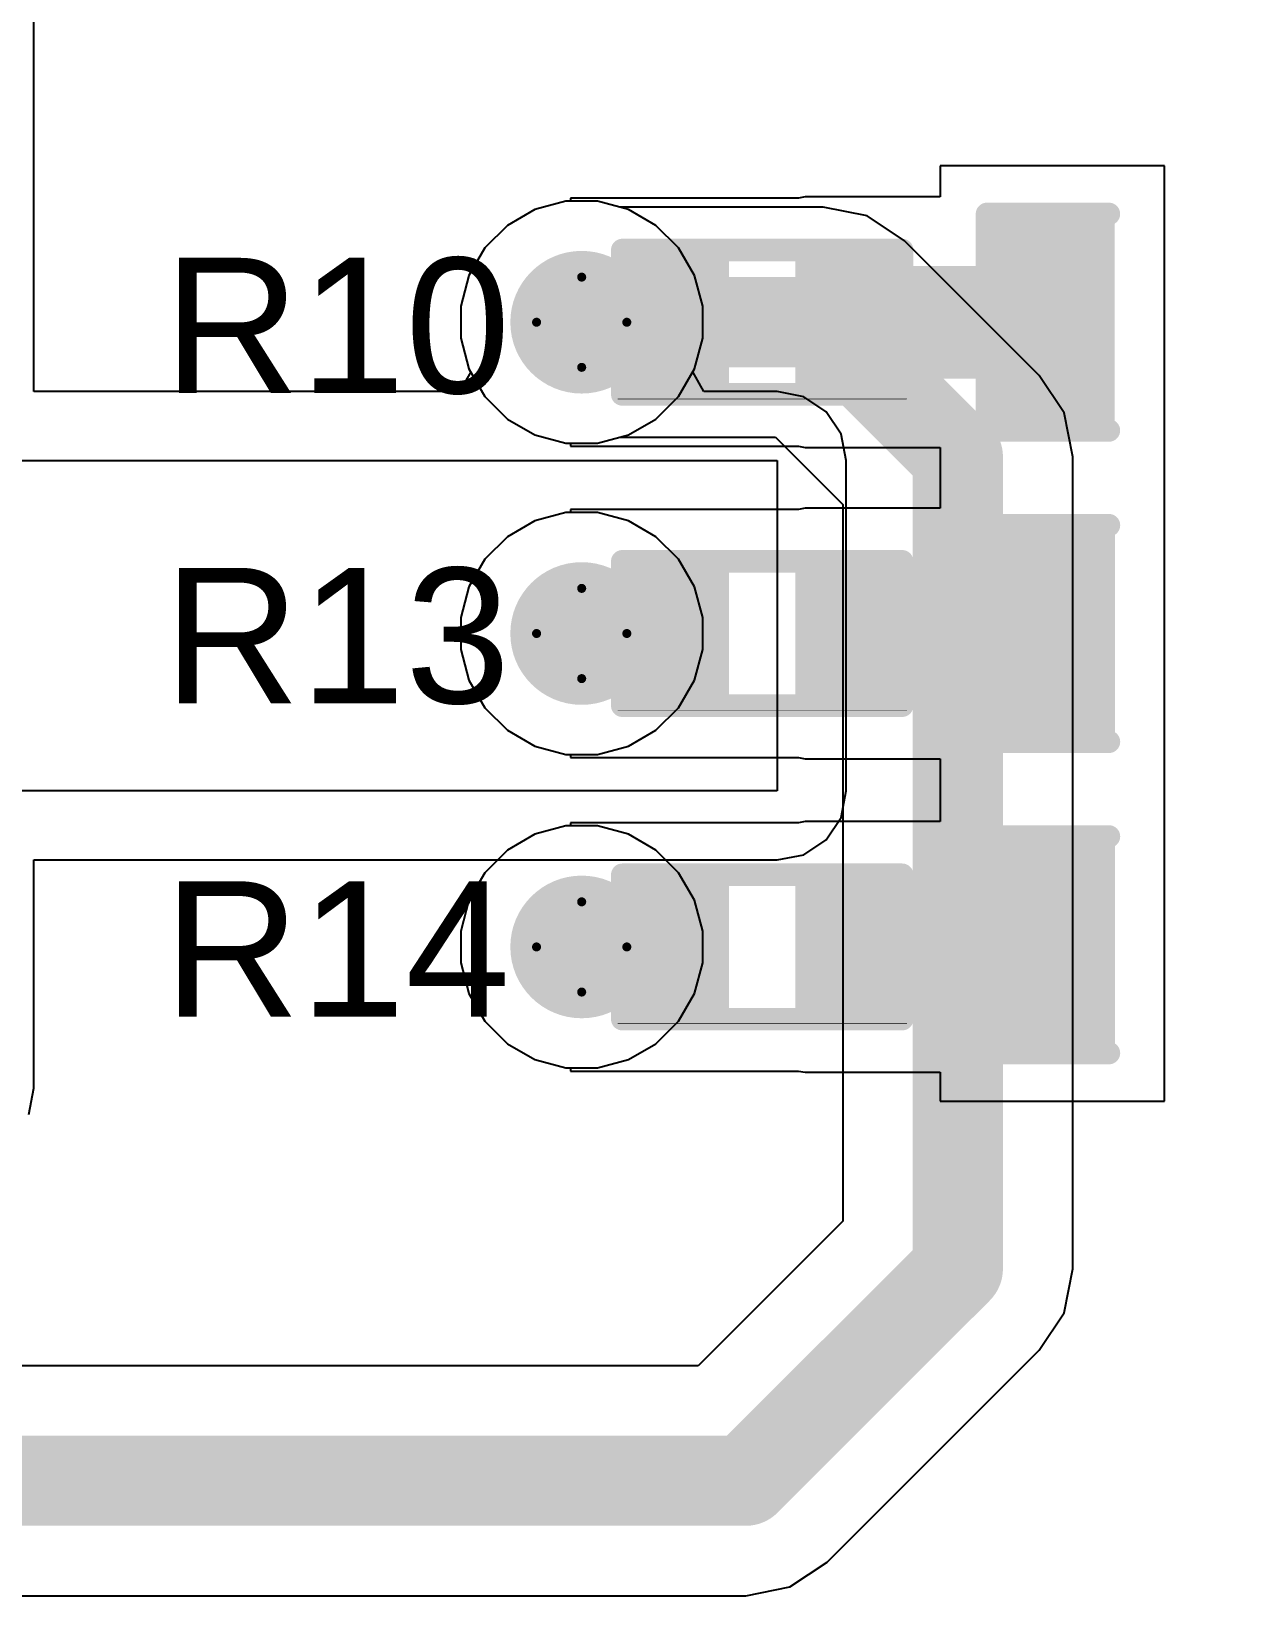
# Model space of a CAD drawing. Header units: inches. Extents: x -17.5 to 14.7, y -6.2 to 5.9.
# Drawn here: x 3.1147 to 3.3802, y 2.9075 to 3.2543 of the extents above; entities that cross this region are included whole.
import ezdxf

# ---------------------------------------------------------------- set-up
doc = ezdxf.new("R2010")
doc.units = ezdxf.units.IN
doc.header["$MEASUREMENT"] = 0
for name, color, linetype in [('Bottom Layer', 5, 'Continuous'), ('Bottom Solder', 6, 'Continuous'), ('Drill Drawing', 1, 'Continuous'), ('Ground Layer', 76, 'Continuous'), ('Power Layer', 16, 'Continuous'), ('Top Layer', 1, 'Continuous'), ('Top Overlay', 2, 'Continuous'), ('Top Paste', 8, 'Continuous'), ('Top Solder', 216, 'Continuous'), ('Via Holes', 16, 'Continuous')]:
    doc.layers.add(name, color=color, linetype=linetype)
doc.styles.add('Arial', font='', dxfattribs={"height": 0.2})
doc.styles.get('Arial').set_extended_font_data('Arial')

# ---------------------------------------------------------------- blocks, each defined once
blk = doc.blocks.new('R___0402_114')
at = {"layer": 'Top Layer'}
for points in [[(-0.0275, -0.0125), (-0.0275, 0.0125), (-0.009499999999999998, 0.0125), (-0.009500000000000001, -0.0125)], [(0.009499999999999998, -0.0125), (0.009500000000000001, 0.0125), (0.0275, 0.0125), (0.0275, -0.0125)]]:
    blk.add_hatch(color=1, dxfattribs=at).paths.add_polyline_path(points)
at = {"layer": 'Top Paste'}
for points in [[(-0.0275, -0.0125), (-0.0275, 0.0125), (-0.009499999999999998, 0.0125), (-0.009500000000000001, -0.0125)], [(0.009499999999999998, -0.0125), (0.009500000000000001, 0.0125), (0.0275, 0.0125), (0.0275, -0.0125)]]:
    blk.add_hatch(color=8, dxfattribs=at).paths.add_polyline_path(points)
at = {"layer": 'Top Solder'}
for points in [[(-0.0296654, -0.0146654), (-0.0296654, 0.0146654), (-0.007334599999999998, 0.0146654), (-0.007334600000000002, -0.0146654)], [(0.007334599999999998, -0.0146654), (0.007334600000000002, 0.0146654), (0.0296654, 0.0146654), (0.0296654, -0.0146654)]]:
    blk.add_hatch(color=216, dxfattribs=at).paths.add_polyline_path(points)
at = {"layer": 'Top Overlay'}
for points in [[(-0.031, -0.016, 0.005, 0.005, 0), (-0.031, 0.016, 0.005, 0.005, 0)], [(-0.031, 0.016, 0.005, 0.005, 0), (0.031, 0.016, 0.005, 0.005, 0)], [(0.031, -0.016, 0.005, 0.005, 0), (0.031, 0.016, 0.005, 0.005, 0)], [(-0.031, -0.016, 0.005, 0.005, 0), (0.031, -0.016, 0.005, 0.005, 0)], [(-0.032, -0.017, 0.000127, 0.000127, 0), (0.032, -0.017, 0.000127, 0.000127, 0)]]:
    blk.add_lwpolyline(points, format="xyseb", dxfattribs=at)
for points in [[(-0.03225, 0.016, 0.0025, 0.0025, 1), (-0.02975, 0.016, 0.0025, 0.0025, 1)], [(-0.03225, 0.016, 0.0025, 0.0025, 1), (-0.02975, 0.016, 0.0025, 0.0025, 1)], [(0.02975, 0.016, 0.0025, 0.0025, 1), (0.03225, 0.016, 0.0025, 0.0025, 1)], [(0.02975, 0.016, 0.0025, 0.0025, 1), (0.03225, 0.016, 0.0025, 0.0025, 1)], [(-0.03225, -0.016, 0.0025, 0.0025, 1), (-0.02975, -0.016, 0.0025, 0.0025, 1)], [(-0.03225, -0.016, 0.0025, 0.0025, 1), (-0.02975, -0.016, 0.0025, 0.0025, 1)], [(0.02975, -0.016, 0.0025, 0.0025, 1), (0.03225, -0.016, 0.0025, 0.0025, 1)], [(0.02975, -0.016, 0.0025, 0.0025, 1), (0.03225, -0.016, 0.0025, 0.0025, 1)], [(-0.0320317, -0.017, 6.35e-05, 6.35e-05, 1), (-0.0319683, -0.017, 6.35e-05, 6.35e-05, 1)], [(0.0319683, -0.017, 6.35e-05, 6.35e-05, 1), (0.0320317, -0.017, 6.35e-05, 6.35e-05, 1)]]:
    blk.add_lwpolyline(points, format="xyseb", close=True, dxfattribs=at)
blk = doc.blocks.new('R___0402_115')
at = {"layer": 'Top Layer'}
for points in [[(-0.0275, -0.0125), (-0.0275, 0.0125), (-0.009499999999999998, 0.0125), (-0.009500000000000001, -0.0125)], [(0.009499999999999998, -0.0125), (0.009500000000000001, 0.0125), (0.0275, 0.0125), (0.0275, -0.0125)]]:
    blk.add_hatch(color=1, dxfattribs=at).paths.add_polyline_path(points)
at = {"layer": 'Top Paste'}
for points in [[(-0.0275, -0.0125), (-0.0275, 0.0125), (-0.009499999999999998, 0.0125), (-0.009500000000000001, -0.0125)], [(0.009499999999999998, -0.0125), (0.009500000000000001, 0.0125), (0.0275, 0.0125), (0.0275, -0.0125)]]:
    blk.add_hatch(color=8, dxfattribs=at).paths.add_polyline_path(points)
at = {"layer": 'Top Solder'}
for points in [[(-0.0296654, -0.0146654), (-0.0296654, 0.0146654), (-0.007334599999999998, 0.0146654), (-0.007334600000000002, -0.0146654)], [(0.007334599999999998, -0.0146654), (0.007334600000000002, 0.0146654), (0.0296654, 0.0146654), (0.0296654, -0.0146654)]]:
    blk.add_hatch(color=216, dxfattribs=at).paths.add_polyline_path(points)
at = {"layer": 'Top Overlay'}
for points in [[(-0.031, 0.016, 0.005, 0.005, 0), (0.031, 0.016, 0.005, 0.005, 0)], [(-0.031, -0.016, 0.005, 0.005, 0), (-0.031, 0.016, 0.005, 0.005, 0)], [(0.031, -0.016, 0.005, 0.005, 0), (0.031, 0.016, 0.005, 0.005, 0)], [(-0.031, -0.016, 0.005, 0.005, 0), (0.031, -0.016, 0.005, 0.005, 0)], [(-0.032, -0.017, 0.000127, 0.000127, 0), (0.032, -0.017, 0.000127, 0.000127, 0)]]:
    blk.add_lwpolyline(points, format="xyseb", dxfattribs=at)
for points in [[(-0.03225, 0.016, 0.0025, 0.0025, 1), (-0.02975, 0.016, 0.0025, 0.0025, 1)], [(-0.03225, 0.016, 0.0025, 0.0025, 1), (-0.02975, 0.016, 0.0025, 0.0025, 1)], [(0.02975, 0.016, 0.0025, 0.0025, 1), (0.03225, 0.016, 0.0025, 0.0025, 1)], [(0.02975, 0.016, 0.0025, 0.0025, 1), (0.03225, 0.016, 0.0025, 0.0025, 1)], [(-0.03225, -0.016, 0.0025, 0.0025, 1), (-0.02975, -0.016, 0.0025, 0.0025, 1)], [(-0.03225, -0.016, 0.0025, 0.0025, 1), (-0.02975, -0.016, 0.0025, 0.0025, 1)], [(0.02975, -0.016, 0.0025, 0.0025, 1), (0.03225, -0.016, 0.0025, 0.0025, 1)], [(0.02975, -0.016, 0.0025, 0.0025, 1), (0.03225, -0.016, 0.0025, 0.0025, 1)], [(-0.0320317, -0.017, 6.35e-05, 6.35e-05, 1), (-0.0319683, -0.017, 6.35e-05, 6.35e-05, 1)], [(0.0319683, -0.017, 6.35e-05, 6.35e-05, 1), (0.0320317, -0.017, 6.35e-05, 6.35e-05, 1)]]:
    blk.add_lwpolyline(points, format="xyseb", close=True, dxfattribs=at)
blk = doc.blocks.new('R___0402_118')
at = {"layer": 'Top Layer'}
for points in [[(-0.0275, -0.0125), (-0.0275, 0.0125), (-0.009499999999999998, 0.0125), (-0.009500000000000001, -0.0125)], [(0.009499999999999998, -0.0125), (0.009500000000000001, 0.0125), (0.0275, 0.0125), (0.0275, -0.0125)]]:
    blk.add_hatch(color=1, dxfattribs=at).paths.add_polyline_path(points)
at = {"layer": 'Top Paste'}
for points in [[(-0.0275, -0.0125), (-0.0275, 0.0125), (-0.009499999999999998, 0.0125), (-0.009500000000000001, -0.0125)], [(0.009499999999999998, -0.0125), (0.009500000000000001, 0.0125), (0.0275, 0.0125), (0.0275, -0.0125)]]:
    blk.add_hatch(color=8, dxfattribs=at).paths.add_polyline_path(points)
at = {"layer": 'Top Solder'}
for points in [[(-0.0296654, -0.0146654), (-0.0296654, 0.0146654), (-0.007334599999999998, 0.0146654), (-0.007334600000000002, -0.0146654)], [(0.007334599999999998, -0.0146654), (0.007334600000000002, 0.0146654), (0.0296654, 0.0146654), (0.0296654, -0.0146654)]]:
    blk.add_hatch(color=216, dxfattribs=at).paths.add_polyline_path(points)
at = {"layer": 'Top Overlay'}
for points in [[(-0.031, 0.016, 0.005, 0.005, 0), (0.031, 0.016, 0.005, 0.005, 0)], [(-0.031, -0.016, 0.005, 0.005, 0), (-0.031, 0.016, 0.005, 0.005, 0)], [(0.031, -0.016, 0.005, 0.005, 0), (0.031, 0.016, 0.005, 0.005, 0)], [(-0.031, -0.016, 0.005, 0.005, 0), (0.031, -0.016, 0.005, 0.005, 0)], [(-0.032, -0.017, 0.000127, 0.000127, 0), (0.032, -0.017, 0.000127, 0.000127, 0)]]:
    blk.add_lwpolyline(points, format="xyseb", dxfattribs=at)
for points in [[(-0.03225, 0.016, 0.0025, 0.0025, 1), (-0.02975, 0.016, 0.0025, 0.0025, 1)], [(-0.03225, 0.016, 0.0025, 0.0025, 1), (-0.02975, 0.016, 0.0025, 0.0025, 1)], [(0.02975, 0.016, 0.0025, 0.0025, 1), (0.03225, 0.016, 0.0025, 0.0025, 1)], [(0.02975, 0.016, 0.0025, 0.0025, 1), (0.03225, 0.016, 0.0025, 0.0025, 1)], [(-0.03225, -0.016, 0.0025, 0.0025, 1), (-0.02975, -0.016, 0.0025, 0.0025, 1)], [(-0.03225, -0.016, 0.0025, 0.0025, 1), (-0.02975, -0.016, 0.0025, 0.0025, 1)], [(0.02975, -0.016, 0.0025, 0.0025, 1), (0.03225, -0.016, 0.0025, 0.0025, 1)], [(0.02975, -0.016, 0.0025, 0.0025, 1), (0.03225, -0.016, 0.0025, 0.0025, 1)], [(-0.0320317, -0.017, 6.35e-05, 6.35e-05, 1), (-0.0319683, -0.017, 6.35e-05, 6.35e-05, 1)], [(0.0319683, -0.017, 6.35e-05, 6.35e-05, 1), (0.0320317, -0.017, 6.35e-05, 6.35e-05, 1)]]:
    blk.add_lwpolyline(points, format="xyseb", close=True, dxfattribs=at)
blk = doc.blocks.new('LED_0603_137')
at = {"layer": 'Top Layer'}
for points in [[(-0.03937, 0.01968505), (-0.019685, 0.01968505), (-0.019685, -0.01968505), (-0.03937, -0.01968505)], [(0.0196851, 0.01968505), (0.0393701, 0.01968505), (0.0393701, -0.01968505), (0.0196851, -0.01968505)]]:
    blk.add_hatch(color=1, dxfattribs=at).paths.add_polyline_path(points)
at = {"layer": 'Top Overlay'}
blk.add_hatch(color=2, dxfattribs=at).paths.add_polyline_path([(0.0439981, -0.0259978), (0.0689979, -0.0259978), (0.0689979, 0.0260022), (0.0439981, 0.0260022)])
at = {"layer": 'Top Paste'}
for points in [[(-0.03937, 0.01968505), (-0.019685, 0.01968505), (-0.019685, -0.01968505), (-0.03937, -0.01968505)], [(0.0196851, 0.01968505), (0.0393701, 0.01968505), (0.0393701, -0.01968505), (0.0196851, -0.01968505)]]:
    blk.add_hatch(color=8, dxfattribs=at).paths.add_polyline_path(points)
at = {"layer": 'Top Solder'}
for points in [[(-0.04337, 0.02368505), (-0.015685, 0.02368505), (-0.015685, -0.02368505), (-0.04337, -0.02368505)], [(0.0156851, 0.02368505), (0.0433701, 0.02368505), (0.0433701, -0.02368505), (0.0156851, -0.02368505)]]:
    blk.add_hatch(color=216, dxfattribs=at).paths.add_polyline_path(points)
at = {"layer": 'Top Overlay'}
for points in [[(-0.044, -0.024, 0.005, 0.005, 0), (-0.044, 0.024, 0.005, 0.005, 0)], [(-0.044, 0.024, 0.005, 0.005, 0), (-0.017, 0.024, 0.005, 0.005, 0)], [(0.017, 0.024, 0.005, 0.005, 0), (0.0440001, 0.024, 0.005, 0.005, 0)], [(0.0440001, -0.024, 0.005, 0.005, 0), (0.0440001, 0.024, 0.005, 0.005, 0)], [(-0.044, -0.024, 0.005, 0.005, 0), (-0.017, -0.024, 0.005, 0.005, 0)], [(0.017, -0.024, 0.005, 0.005, 0), (0.0440001, -0.024, 0.005, 0.005, 0)]]:
    blk.add_lwpolyline(points, format="xyseb", dxfattribs=at)
for points in [[(-0.04525, 0.024, 0.0025, 0.0025, 1), (-0.04275, 0.024, 0.0025, 0.0025, 1)], [(-0.04525, 0.024, 0.0025, 0.0025, 1), (-0.04275, 0.024, 0.0025, 0.0025, 1)], [(-0.01825, 0.024, 0.0025, 0.0025, 1), (-0.01575, 0.024, 0.0025, 0.0025, 1)], [(0.01575, 0.024, 0.0025, 0.0025, 1), (0.01825, 0.024, 0.0025, 0.0025, 1)], [(0.0427501, 0.024, 0.0025, 0.0025, 1), (0.0452501, 0.024, 0.0025, 0.0025, 1)], [(0.0427501, 0.024, 0.0025, 0.0025, 1), (0.0452501, 0.024, 0.0025, 0.0025, 1)], [(-0.04525, -0.024, 0.0025, 0.0025, 1), (-0.04275, -0.024, 0.0025, 0.0025, 1)], [(-0.04525, -0.024, 0.0025, 0.0025, 1), (-0.04275, -0.024, 0.0025, 0.0025, 1)], [(-0.01825, -0.024, 0.0025, 0.0025, 1), (-0.01575, -0.024, 0.0025, 0.0025, 1)], [(0.01575, -0.024, 0.0025, 0.0025, 1), (0.01825, -0.024, 0.0025, 0.0025, 1)], [(0.0427501, -0.024, 0.0025, 0.0025, 1), (0.0452501, -0.024, 0.0025, 0.0025, 1)], [(0.0427501, -0.024, 0.0025, 0.0025, 1), (0.0452501, -0.024, 0.0025, 0.0025, 1)]]:
    blk.add_lwpolyline(points, format="xyseb", close=True, dxfattribs=at)
blk = doc.blocks.new('LED_0603_138')
at = {"layer": 'Top Layer'}
for points in [[(-0.03937, 0.01968505), (-0.019685, 0.01968505), (-0.019685, -0.01968505), (-0.03937, -0.01968505)], [(0.0196851, 0.01968505), (0.0393701, 0.01968505), (0.0393701, -0.01968505), (0.0196851, -0.01968505)]]:
    blk.add_hatch(color=1, dxfattribs=at).paths.add_polyline_path(points)
at = {"layer": 'Top Overlay'}
blk.add_hatch(color=2, dxfattribs=at).paths.add_polyline_path([(0.0439991, -0.0259988), (0.0689989, -0.0259988), (0.0689989, 0.0260012), (0.0439991, 0.0260012)])
at = {"layer": 'Top Paste'}
for points in [[(-0.03937, 0.01968505), (-0.019685, 0.01968505), (-0.019685, -0.01968505), (-0.03937, -0.01968505)], [(0.0196851, 0.01968505), (0.0393701, 0.01968505), (0.0393701, -0.01968505), (0.0196851, -0.01968505)]]:
    blk.add_hatch(color=8, dxfattribs=at).paths.add_polyline_path(points)
at = {"layer": 'Top Solder'}
for points in [[(-0.04337, 0.02368505), (-0.015685, 0.02368505), (-0.015685, -0.02368505), (-0.04337, -0.02368505)], [(0.0156851, 0.02368505), (0.0433701, 0.02368505), (0.0433701, -0.02368505), (0.0156851, -0.02368505)]]:
    blk.add_hatch(color=216, dxfattribs=at).paths.add_polyline_path(points)
at = {"layer": 'Top Overlay'}
for points in [[(-0.044, -0.024, 0.005, 0.005, 0), (-0.044, 0.024, 0.005, 0.005, 0)], [(-0.044, 0.024, 0.005, 0.005, 0), (-0.017, 0.024, 0.005, 0.005, 0)], [(0.017, 0.024, 0.005, 0.005, 0), (0.0440001, 0.024, 0.005, 0.005, 0)], [(0.0440001, -0.024, 0.005, 0.005, 0), (0.0440001, 0.024, 0.005, 0.005, 0)], [(-0.044, -0.024, 0.005, 0.005, 0), (-0.017, -0.024, 0.005, 0.005, 0)], [(0.017, -0.024, 0.005, 0.005, 0), (0.0440001, -0.024, 0.005, 0.005, 0)]]:
    blk.add_lwpolyline(points, format="xyseb", dxfattribs=at)
for points in [[(-0.04525, 0.024, 0.0025, 0.0025, 1), (-0.04275, 0.024, 0.0025, 0.0025, 1)], [(-0.04525, 0.024, 0.0025, 0.0025, 1), (-0.04275, 0.024, 0.0025, 0.0025, 1)], [(-0.01825, 0.024, 0.0025, 0.0025, 1), (-0.01575, 0.024, 0.0025, 0.0025, 1)], [(0.01575, 0.024, 0.0025, 0.0025, 1), (0.01825, 0.024, 0.0025, 0.0025, 1)], [(0.0427501, 0.024, 0.0025, 0.0025, 1), (0.0452501, 0.024, 0.0025, 0.0025, 1)], [(0.0427501, 0.024, 0.0025, 0.0025, 1), (0.0452501, 0.024, 0.0025, 0.0025, 1)], [(-0.04525, -0.024, 0.0025, 0.0025, 1), (-0.04275, -0.024, 0.0025, 0.0025, 1)], [(-0.04525, -0.024, 0.0025, 0.0025, 1), (-0.04275, -0.024, 0.0025, 0.0025, 1)], [(-0.01825, -0.024, 0.0025, 0.0025, 1), (-0.01575, -0.024, 0.0025, 0.0025, 1)], [(0.01575, -0.024, 0.0025, 0.0025, 1), (0.01825, -0.024, 0.0025, 0.0025, 1)], [(0.0427501, -0.024, 0.0025, 0.0025, 1), (0.0452501, -0.024, 0.0025, 0.0025, 1)], [(0.0427501, -0.024, 0.0025, 0.0025, 1), (0.0452501, -0.024, 0.0025, 0.0025, 1)]]:
    blk.add_lwpolyline(points, format="xyseb", close=True, dxfattribs=at)
blk = doc.blocks.new('LED_0603_139')
at = {"layer": 'Top Layer'}
for points in [[(-0.03937, 0.01968505), (-0.019685, 0.01968505), (-0.019685, -0.01968505), (-0.03937, -0.01968505)], [(0.0196851, 0.01968505), (0.0393701, 0.01968505), (0.0393701, -0.01968505), (0.0196851, -0.01968505)]]:
    blk.add_hatch(color=1, dxfattribs=at).paths.add_polyline_path(points)
at = {"layer": 'Top Overlay'}
blk.add_hatch(color=2, dxfattribs=at).paths.add_polyline_path([(0.0439985, -0.0259982), (0.0689983, -0.0259982), (0.0689983, 0.0260018), (0.0439985, 0.0260018)])
at = {"layer": 'Top Paste'}
for points in [[(-0.03937, 0.01968505), (-0.019685, 0.01968505), (-0.019685, -0.01968505), (-0.03937, -0.01968505)], [(0.0196851, 0.01968505), (0.0393701, 0.01968505), (0.0393701, -0.01968505), (0.0196851, -0.01968505)]]:
    blk.add_hatch(color=8, dxfattribs=at).paths.add_polyline_path(points)
at = {"layer": 'Top Solder'}
for points in [[(-0.04337, 0.02368505), (-0.015685, 0.02368505), (-0.015685, -0.02368505), (-0.04337, -0.02368505)], [(0.0156851, 0.02368505), (0.0433701, 0.02368505), (0.0433701, -0.02368505), (0.0156851, -0.02368505)]]:
    blk.add_hatch(color=216, dxfattribs=at).paths.add_polyline_path(points)
at = {"layer": 'Top Overlay'}
for points in [[(-0.044, -0.024, 0.005, 0.005, 0), (-0.044, 0.024, 0.005, 0.005, 0)], [(-0.044, 0.024, 0.005, 0.005, 0), (-0.017, 0.024, 0.005, 0.005, 0)], [(0.017, 0.024, 0.005, 0.005, 0), (0.0440001, 0.024, 0.005, 0.005, 0)], [(0.0440001, -0.024, 0.005, 0.005, 0), (0.0440001, 0.024, 0.005, 0.005, 0)], [(-0.044, -0.024, 0.005, 0.005, 0), (-0.017, -0.024, 0.005, 0.005, 0)], [(0.017, -0.024, 0.005, 0.005, 0), (0.0440001, -0.024, 0.005, 0.005, 0)]]:
    blk.add_lwpolyline(points, format="xyseb", dxfattribs=at)
for points in [[(-0.04525, 0.024, 0.0025, 0.0025, 1), (-0.04275, 0.024, 0.0025, 0.0025, 1)], [(-0.04525, 0.024, 0.0025, 0.0025, 1), (-0.04275, 0.024, 0.0025, 0.0025, 1)], [(-0.01825, 0.024, 0.0025, 0.0025, 1), (-0.01575, 0.024, 0.0025, 0.0025, 1)], [(0.01575, 0.024, 0.0025, 0.0025, 1), (0.01825, 0.024, 0.0025, 0.0025, 1)], [(0.0427501, 0.024, 0.0025, 0.0025, 1), (0.0452501, 0.024, 0.0025, 0.0025, 1)], [(0.0427501, 0.024, 0.0025, 0.0025, 1), (0.0452501, 0.024, 0.0025, 0.0025, 1)], [(-0.04525, -0.024, 0.0025, 0.0025, 1), (-0.04275, -0.024, 0.0025, 0.0025, 1)], [(-0.04525, -0.024, 0.0025, 0.0025, 1), (-0.04275, -0.024, 0.0025, 0.0025, 1)], [(-0.01825, -0.024, 0.0025, 0.0025, 1), (-0.01575, -0.024, 0.0025, 0.0025, 1)], [(0.01575, -0.024, 0.0025, 0.0025, 1), (0.01825, -0.024, 0.0025, 0.0025, 1)], [(0.0427501, -0.024, 0.0025, 0.0025, 1), (0.0452501, -0.024, 0.0025, 0.0025, 1)], [(0.0427501, -0.024, 0.0025, 0.0025, 1), (0.0452501, -0.024, 0.0025, 0.0025, 1)]]:
    blk.add_lwpolyline(points, format="xyseb", close=True, dxfattribs=at)

msp = doc.modelspace()

# ---------------------------------------------------------------- hatches: boundary and pattern name
at = {"layer": 'Bottom Layer'}
h = msp.add_hatch(color=5, dxfattribs=at)
edge = h.paths.add_edge_path()
edge.add_arc((3.2366574, 3.1898008), 0.011811, 0, 360)
h = msp.add_hatch(color=5, dxfattribs=at)
edge = h.paths.add_edge_path()
edge.add_arc((3.2366574, 3.1208008), 0.011811, 0, 360)
h = msp.add_hatch(color=5, dxfattribs=at)
edge = h.paths.add_edge_path()
edge.add_arc((3.2366574, 3.051321), 0.011811, 0, 360)
at = {"layer": 'Bottom Solder'}
h = msp.add_hatch(color=6, dxfattribs=at)
edge = h.paths.add_edge_path()
edge.add_arc((3.2366574, 3.1898008), 0.015811, 0, 360)
h = msp.add_hatch(color=6, dxfattribs=at)
edge = h.paths.add_edge_path()
edge.add_arc((3.2366574, 3.1208008), 0.015811, 0, 360)
h = msp.add_hatch(color=6, dxfattribs=at)
edge = h.paths.add_edge_path()
edge.add_arc((3.2366574, 3.051321), 0.015811, 0, 360)
at = {"layer": 'Ground Layer'}
h = msp.add_hatch(color=76, dxfattribs=at)
edge = h.paths.add_edge_path()
edge.add_arc((3.2366574, 3.1898008), 0.011811, 0, 360)
h = msp.add_hatch(color=76, dxfattribs=at)
edge = h.paths.add_edge_path()
edge.add_arc((3.2366574, 3.1208008), 0.011811, 0, 360)
h = msp.add_hatch(color=76, dxfattribs=at)
edge = h.paths.add_edge_path()
edge.add_arc((3.2366574, 3.051321), 0.011811, 0, 360)
at = {"layer": 'Power Layer'}
h = msp.add_hatch(color=16, dxfattribs=at)
edge = h.paths.add_edge_path()
edge.add_arc((3.2366574, 3.1898008), 0.011811, 0, 360)
h = msp.add_hatch(color=16, dxfattribs=at)
edge = h.paths.add_edge_path()
edge.add_arc((3.2366574, 3.1208008), 0.011811, 0, 360)
h = msp.add_hatch(color=16, dxfattribs=at)
edge = h.paths.add_edge_path()
edge.add_arc((3.2366574, 3.051321), 0.011811, 0, 360)
at = {"layer": 'Top Layer'}
h = msp.add_hatch(color=1, dxfattribs=at)
edge = h.paths.add_edge_path()
edge.add_arc((3.2366574, 3.1898008), 0.011811, 0, 360)
for points in [[(3.2581574, 3.1780016), (3.2581574, 3.2016048), (3.2366574, 3.2016048), (3.2366574, 3.1780016)], [(3.2861574, 3.1773008), (3.3409392, 3.1773008), (3.3409392, 3.2023008), (3.2861574, 3.2023008)], [(3.2581574, 3.1090016), (3.2581574, 3.1326048), (3.2366574, 3.1326048), (3.2366574, 3.1090016)], [(3.2861574, 3.1083008), (3.3409392, 3.1083008), (3.3409392, 3.1333008), (3.2861574, 3.1333008)], [(3.2581574, 3.0395218), (3.2581574, 3.063125), (3.2366574, 3.063125), (3.2366574, 3.0395218)], [(3.2861574, 3.038821), (3.3409392, 3.038821), (3.3409392, 3.063821), (3.2861574, 3.063821)]]:
    msp.add_hatch(color=1, dxfattribs=at).paths.add_polyline_path(points)
h = msp.add_hatch(color=1, dxfattribs=at)
edge = h.paths.add_edge_path()
edge.add_arc((3.2366574, 3.1208008), 0.011811, 0, 360)
h = msp.add_hatch(color=1, dxfattribs=at)
edge = h.paths.add_edge_path()
edge.add_arc((3.2366574, 3.051321), 0.011811, 0, 360)
at = {"layer": 'Top Solder'}
h = msp.add_hatch(color=216, dxfattribs=at)
edge = h.paths.add_edge_path()
edge.add_arc((3.2366574, 3.1898008), 0.015811, 0, 360)
h = msp.add_hatch(color=216, dxfattribs=at)
edge = h.paths.add_edge_path()
edge.add_arc((3.2366574, 3.1208008), 0.015811, 0, 360)
h = msp.add_hatch(color=216, dxfattribs=at)
edge = h.paths.add_edge_path()
edge.add_arc((3.2366574, 3.051321), 0.015811, 0, 360)
at = {"layer": 'Via Holes'}
h = msp.add_hatch(color=7, dxfattribs=at)
edge = h.paths.add_edge_path()
edge.add_arc((3.2366574, 3.1898008), 0.0059055, 0, 360)
h = msp.add_hatch(color=7, dxfattribs=at)
edge = h.paths.add_edge_path()
edge.add_arc((3.2366574, 3.1208008), 0.0059055, 0, 360)
h = msp.add_hatch(color=7, dxfattribs=at)
edge = h.paths.add_edge_path()
edge.add_arc((3.2366574, 3.051321), 0.0059055, 0, 360)

# ---------------------------------------------------------------- linework, layer by layer
at = {"layer": 'Bottom Layer'}
for p, q in [((3.2263087, 3.2147847), (3.220195, 3.211255)), ((3.2331277, 3.2166118), (3.2263087, 3.2147847)), ((3.2401871, 3.2166118), (3.2331277, 3.2166118)), ((3.245118, 3.2152906), (3.2401871, 3.2166118)), ((3.2901572, 3.2152906), (3.245118, 3.2152906)), ((3.2999117, 3.2133503), (3.2901572, 3.2152906)), ((3.220195, 3.211255), (3.2152032, 3.2062632)), ((3.3081812, 3.2078248), (3.2999117, 3.2133503)), ((3.338024, 3.177982), (3.3081812, 3.2078248)), ((3.2152032, 3.2062632), (3.2116735, 3.2001495)), ((3.2116735, 3.2001495), (3.2098464, 3.1933305)), ((3.2098464, 3.1933305), (3.2098464, 3.1862711)), ((3.2098464, 3.1862711), (3.2116735, 3.1794521)), ((3.2116735, 3.1794521), (3.2152032, 3.1733384)), ((3.3435495, 3.1697125), (3.338024, 3.177982)), ((3.2152032, 3.1733384), (3.220195, 3.1683466)), ((3.3454898, 3.159958), (3.3435495, 3.1697125)), ((3.220195, 3.1683466), (3.2263087, 3.1648169)), ((3.2263087, 3.1648169), (3.2331277, 3.1629898)), ((3.2331277, 3.1629898), (3.2401871, 3.1629898)), ((3.2401871, 3.1629898), (3.245118, 3.164311)), ((3.245118, 3.164311), (3.279599, 3.164311)), ((3.279599, 3.164311), (3.2945102, 3.1493998)), ((3.3454898, 2.98), (3.3454898, 3.159958)), ((3.2945102, 3.1493998), (3.2945102, 2.9905582)), ((3.2263087, 3.1457847), (3.220195, 3.142255)), ((3.2331277, 3.1476118), (3.2263087, 3.1457847)), ((3.2401871, 3.1476118), (3.2331277, 3.1476118)), ((3.2470061, 3.1457847), (3.2401871, 3.1476118)), ((3.2531198, 3.142255), (3.2470061, 3.1457847)), ((3.220195, 3.142255), (3.2152032, 3.1372632)), ((3.2581116, 3.1372632), (3.2531198, 3.142255)), ((3.2152032, 3.1372632), (3.2116735, 3.1311495)), ((3.2616413, 3.1311495), (3.2581116, 3.1372632)), ((3.2116735, 3.1311495), (3.2098464, 3.1243305)), ((3.2634684, 3.1243305), (3.2616413, 3.1311495)), ((3.2098464, 3.1243305), (3.2098464, 3.1172711)), ((3.2634684, 3.1172711), (3.2634684, 3.1243305)), ((3.2098464, 3.1172711), (3.2116735, 3.1104521)), ((3.2616413, 3.1104521), (3.2634684, 3.1172711)), ((3.2116735, 3.1104521), (3.2152032, 3.1043384)), ((3.2581116, 3.1043384), (3.2616413, 3.1104521)), ((3.2152032, 3.1043384), (3.220195, 3.0993466)), ((3.2531198, 3.0993466), (3.2581116, 3.1043384)), ((3.220195, 3.0993466), (3.2263087, 3.0958169)), ((3.2470061, 3.0958169), (3.2531198, 3.0993466)), ((3.2263087, 3.0958169), (3.2331277, 3.0939898)), ((3.2331277, 3.0939898), (3.2401871, 3.0939898)), ((3.2401871, 3.0939898), (3.2470061, 3.0958169)), ((3.2263087, 3.0763049), (3.220195, 3.0727752)), ((3.2331277, 3.078132), (3.2263087, 3.0763049)), ((3.2401871, 3.078132), (3.2331277, 3.078132)), ((3.2470061, 3.0763049), (3.2401871, 3.078132)), ((3.2531198, 3.0727752), (3.2470061, 3.0763049)), ((3.220195, 3.0727752), (3.2152032, 3.0677834)), ((3.2581116, 3.0677834), (3.2531198, 3.0727752)), ((3.2152032, 3.0677834), (3.2116735, 3.0616697)), ((3.2616413, 3.0616697), (3.2581116, 3.0677834)), ((3.2116735, 3.0616697), (3.2098464, 3.0548507)), ((3.2634684, 3.0548507), (3.2616413, 3.0616697)), ((3.2098464, 3.0548507), (3.2098464, 3.0477913)), ((3.2634684, 3.0477913), (3.2634684, 3.0548507)), ((3.2098464, 3.0477913), (3.2116735, 3.0409723)), ((3.2616413, 3.0409723), (3.2634684, 3.0477913)), ((3.2116735, 3.0409723), (3.2152032, 3.0348586)), ((3.2581116, 3.0348586), (3.2616413, 3.0409723)), ((3.2152032, 3.0348586), (3.220195, 3.0298668)), ((3.2531198, 3.0298668), (3.2581116, 3.0348586)), ((3.220195, 3.0298668), (3.2263087, 3.0263371)), ((3.2470061, 3.0263371), (3.2531198, 3.0298668)), ((3.2263087, 3.0263371), (3.2331277, 3.02451)), ((3.2331277, 3.02451), (3.2401871, 3.02451)), ((3.2401871, 3.02451), (3.2470061, 3.0263371)), ((3.2945102, 2.9905582), (3.2624418, 2.9584898)), ((3.3435495, 2.9702454), (3.3454898, 2.98)), ((3.338024, 2.961976), (3.3435495, 2.9702454)), ((3.291024, 2.914976), (3.338024, 2.961976)), ((3.2624418, 2.9584898), (2.5249606, 2.9584898)), ((3.2827545, 2.9094505), (3.291024, 2.914976)), ((2.5249606, 2.9075102), (3.273, 2.9075102)), ((3.273, 2.9075102), (3.2827545, 2.9094505))]:
    msp.add_line(p, q, dxfattribs=at)
for points in [[(3.2366574, 3.1898008, 0.02, 0.02, 0), (3.2901572, 3.1898008, 0.02, 0.02, 0)], [(3.2901572, 3.1898008, 0.02, 0.02, 0), (3.32, 3.159958, 0.02, 0.02, 0)], [(3.32, 2.98, 0.02, 0.02, 0), (3.32, 3.159958, 0.02, 0.02, 0)], [(3.273, 2.933, 0.02, 0.02, 0), (3.32, 2.98, 0.02, 0.02, 0)], [(2.5165, 2.933, 0.02, 0.02, 0), (3.273, 2.933, 0.02, 0.02, 0)]]:
    msp.add_lwpolyline(points, format="xyseb", dxfattribs=at)
for points in [[(3.2316574, 3.1898008, 0.01, 0.01, 1), (3.2416574, 3.1898008, 0.01, 0.01, 1)], [(3.2851572, 3.1898008, 0.01, 0.01, 1), (3.2951572, 3.1898008, 0.01, 0.01, 1)], [(3.2851572, 3.1898008, 0.01, 0.01, 1), (3.2951572, 3.1898008, 0.01, 0.01, 1)], [(3.315, 3.159958, 0.01, 0.01, 1), (3.325, 3.159958, 0.01, 0.01, 1)], [(3.315, 3.159958, 0.01, 0.01, 1), (3.325, 3.159958, 0.01, 0.01, 1)], [(3.315, 2.98, 0.01, 0.01, 1), (3.325, 2.98, 0.01, 0.01, 1)], [(3.315, 2.98, 0.01, 0.01, 1), (3.325, 2.98, 0.01, 0.01, 1)], [(3.268, 2.933, 0.01, 0.01, 1), (3.278, 2.933, 0.01, 0.01, 1)], [(3.268, 2.933, 0.01, 0.01, 1), (3.278, 2.933, 0.01, 0.01, 1)]]:
    msp.add_lwpolyline(points, format="xyseb", close=True, dxfattribs=at)
at = {"layer": 'Drill Drawing'}
for points in [[(3.2266574, 3.1898008, 0.002, 0.002, 0), (3.2366574, 3.1998008, 0.002, 0.002, 0)], [(3.2366574, 3.1998008, 0.002, 0.002, 0), (3.2466574, 3.1898008, 0.002, 0.002, 0)], [(3.2266574, 3.1898008, 0.002, 0.002, 0), (3.2366574, 3.1798008, 0.002, 0.002, 0)], [(3.2366574, 3.1798008, 0.002, 0.002, 0), (3.2466574, 3.1898008, 0.002, 0.002, 0)], [(3.2266574, 3.1208008, 0.002, 0.002, 0), (3.2366574, 3.1308008, 0.002, 0.002, 0)], [(3.2366574, 3.1308008, 0.002, 0.002, 0), (3.2466574, 3.1208008, 0.002, 0.002, 0)], [(3.2266574, 3.1208008, 0.002, 0.002, 0), (3.2366574, 3.1108008, 0.002, 0.002, 0)], [(3.2366574, 3.1108008, 0.002, 0.002, 0), (3.2466574, 3.1208008, 0.002, 0.002, 0)], [(3.2266574, 3.051321, 0.002, 0.002, 0), (3.2366574, 3.061321, 0.002, 0.002, 0)], [(3.2366574, 3.061321, 0.002, 0.002, 0), (3.2466574, 3.051321, 0.002, 0.002, 0)], [(3.2266574, 3.051321, 0.002, 0.002, 0), (3.2366574, 3.041321, 0.002, 0.002, 0)], [(3.2366574, 3.041321, 0.002, 0.002, 0), (3.2466574, 3.051321, 0.002, 0.002, 0)]]:
    msp.add_lwpolyline(points, format="xyseb", dxfattribs=at)
for points in [[(3.2361574, 3.1998008, 0.001, 0.001, 1), (3.2371574, 3.1998008, 0.001, 0.001, 1)], [(3.2361574, 3.1998008, 0.001, 0.001, 1), (3.2371574, 3.1998008, 0.001, 0.001, 1)], [(3.2261574, 3.1898008, 0.001, 0.001, 1), (3.2271574, 3.1898008, 0.001, 0.001, 1)], [(3.2261574, 3.1898008, 0.001, 0.001, 1), (3.2271574, 3.1898008, 0.001, 0.001, 1)], [(3.2461574, 3.1898008, 0.001, 0.001, 1), (3.2471574, 3.1898008, 0.001, 0.001, 1)], [(3.2461574, 3.1898008, 0.001, 0.001, 1), (3.2471574, 3.1898008, 0.001, 0.001, 1)], [(3.2361574, 3.1798008, 0.001, 0.001, 1), (3.2371574, 3.1798008, 0.001, 0.001, 1)], [(3.2361574, 3.1798008, 0.001, 0.001, 1), (3.2371574, 3.1798008, 0.001, 0.001, 1)], [(3.2361574, 3.1308008, 0.001, 0.001, 1), (3.2371574, 3.1308008, 0.001, 0.001, 1)], [(3.2361574, 3.1308008, 0.001, 0.001, 1), (3.2371574, 3.1308008, 0.001, 0.001, 1)], [(3.2261574, 3.1208008, 0.001, 0.001, 1), (3.2271574, 3.1208008, 0.001, 0.001, 1)], [(3.2261574, 3.1208008, 0.001, 0.001, 1), (3.2271574, 3.1208008, 0.001, 0.001, 1)], [(3.2461574, 3.1208008, 0.001, 0.001, 1), (3.2471574, 3.1208008, 0.001, 0.001, 1)], [(3.2461574, 3.1208008, 0.001, 0.001, 1), (3.2471574, 3.1208008, 0.001, 0.001, 1)], [(3.2361574, 3.1108008, 0.001, 0.001, 1), (3.2371574, 3.1108008, 0.001, 0.001, 1)], [(3.2361574, 3.1108008, 0.001, 0.001, 1), (3.2371574, 3.1108008, 0.001, 0.001, 1)], [(3.2361574, 3.061321, 0.001, 0.001, 1), (3.2371574, 3.061321, 0.001, 0.001, 1)], [(3.2361574, 3.061321, 0.001, 0.001, 1), (3.2371574, 3.061321, 0.001, 0.001, 1)], [(3.2261574, 3.051321, 0.001, 0.001, 1), (3.2271574, 3.051321, 0.001, 0.001, 1)], [(3.2261574, 3.051321, 0.001, 0.001, 1), (3.2271574, 3.051321, 0.001, 0.001, 1)], [(3.2461574, 3.051321, 0.001, 0.001, 1), (3.2471574, 3.051321, 0.001, 0.001, 1)], [(3.2461574, 3.051321, 0.001, 0.001, 1), (3.2471574, 3.051321, 0.001, 0.001, 1)], [(3.2361574, 3.041321, 0.001, 0.001, 1), (3.2371574, 3.041321, 0.001, 0.001, 1)], [(3.2361574, 3.041321, 0.001, 0.001, 1), (3.2371574, 3.041321, 0.001, 0.001, 1)]]:
    msp.add_lwpolyline(points, format="xyseb", close=True, dxfattribs=at)
at = {"layer": 'Ground Layer'}
for p, q in [((3.2263087, 3.2147847), (3.220195, 3.211255)), ((3.2331277, 3.2166118), (3.2263087, 3.2147847)), ((3.2401871, 3.2166118), (3.2331277, 3.2166118)), ((3.2470061, 3.2147847), (3.2401871, 3.2166118)), ((3.2531198, 3.211255), (3.2470061, 3.2147847)), ((3.220195, 3.211255), (3.2152032, 3.2062632)), ((3.2581116, 3.2062632), (3.2531198, 3.211255)), ((3.2152032, 3.2062632), (3.2116735, 3.2001495)), ((3.2616413, 3.2001495), (3.2581116, 3.2062632)), ((3.2116735, 3.2001495), (3.2098464, 3.1933305)), ((3.2634684, 3.1933305), (3.2616413, 3.2001495)), ((3.2098464, 3.1933305), (3.2098464, 3.1862711)), ((3.2634684, 3.1862711), (3.2634684, 3.1933305)), ((3.2098464, 3.1862711), (3.2116735, 3.1794521)), ((3.2616413, 3.1794521), (3.2634684, 3.1862711)), ((3.2116735, 3.1794521), (3.2152032, 3.1733384)), ((3.2581116, 3.1733384), (3.2616413, 3.1794521)), ((3.2152032, 3.1733384), (3.220195, 3.1683466)), ((3.2531198, 3.1683466), (3.2581116, 3.1733384)), ((3.220195, 3.1683466), (3.2263087, 3.1648169)), ((3.2470061, 3.1648169), (3.2531198, 3.1683466)), ((3.2263087, 3.1648169), (3.2331277, 3.1629898)), ((3.2331277, 3.1629898), (3.2401871, 3.1629898)), ((3.2401871, 3.1629898), (3.2470061, 3.1648169)), ((3.2263087, 3.1457847), (3.220195, 3.142255)), ((3.2331277, 3.1476118), (3.2263087, 3.1457847)), ((3.2401871, 3.1476118), (3.2331277, 3.1476118)), ((3.2470061, 3.1457847), (3.2401871, 3.1476118)), ((3.2531198, 3.142255), (3.2470061, 3.1457847)), ((3.220195, 3.142255), (3.2152032, 3.1372632)), ((3.2581116, 3.1372632), (3.2531198, 3.142255)), ((3.2152032, 3.1372632), (3.2116735, 3.1311495)), ((3.2616413, 3.1311495), (3.2581116, 3.1372632)), ((3.2116735, 3.1311495), (3.2098464, 3.1243305)), ((3.2634684, 3.1243305), (3.2616413, 3.1311495)), ((3.2098464, 3.1243305), (3.2098464, 3.1172711)), ((3.2634684, 3.1172711), (3.2634684, 3.1243305)), ((3.2098464, 3.1172711), (3.2116735, 3.1104521)), ((3.2616413, 3.1104521), (3.2634684, 3.1172711)), ((3.2116735, 3.1104521), (3.2152032, 3.1043384)), ((3.2581116, 3.1043384), (3.2616413, 3.1104521)), ((3.2152032, 3.1043384), (3.220195, 3.0993466)), ((3.2531198, 3.0993466), (3.2581116, 3.1043384)), ((3.220195, 3.0993466), (3.2263087, 3.0958169)), ((3.2470061, 3.0958169), (3.2531198, 3.0993466)), ((3.2263087, 3.0958169), (3.2331277, 3.0939898)), ((3.2331277, 3.0939898), (3.2401871, 3.0939898)), ((3.2401871, 3.0939898), (3.2470061, 3.0958169)), ((3.2263087, 3.0763049), (3.220195, 3.0727752)), ((3.2331277, 3.078132), (3.2263087, 3.0763049)), ((3.2401871, 3.078132), (3.2331277, 3.078132)), ((3.2470061, 3.0763049), (3.2401871, 3.078132)), ((3.2531198, 3.0727752), (3.2470061, 3.0763049)), ((3.220195, 3.0727752), (3.2152032, 3.0677834)), ((3.2581116, 3.0677834), (3.2531198, 3.0727752)), ((3.2152032, 3.0677834), (3.2116735, 3.0616697)), ((3.2616413, 3.0616697), (3.2581116, 3.0677834)), ((3.2116735, 3.0616697), (3.2098464, 3.0548507)), ((3.2634684, 3.0548507), (3.2616413, 3.0616697)), ((3.2098464, 3.0548507), (3.2098464, 3.0477913)), ((3.2634684, 3.0477913), (3.2634684, 3.0548507)), ((3.2098464, 3.0477913), (3.2116735, 3.0409723)), ((3.2616413, 3.0409723), (3.2634684, 3.0477913)), ((3.2116735, 3.0409723), (3.2152032, 3.0348586)), ((3.2581116, 3.0348586), (3.2616413, 3.0409723)), ((3.2152032, 3.0348586), (3.220195, 3.0298668)), ((3.2531198, 3.0298668), (3.2581116, 3.0348586)), ((3.220195, 3.0298668), (3.2263087, 3.0263371)), ((3.2470061, 3.0263371), (3.2531198, 3.0298668)), ((3.2263087, 3.0263371), (3.2331277, 3.02451)), ((3.2331277, 3.02451), (3.2401871, 3.02451)), ((3.2401871, 3.02451), (3.2470061, 3.0263371))]:
    msp.add_line(p, q, dxfattribs=at)
at = {"layer": 'Power Layer'}
for p, q in [((3.1152939, 3.1744474), (3.1152939, 3.5781848)), ((3.2263087, 3.2147847), (3.220195, 3.211255)), ((3.2331277, 3.2166118), (3.2263087, 3.2147847)), ((3.2401871, 3.2166118), (3.2331277, 3.2166118)), ((3.2470061, 3.2147847), (3.2401871, 3.2166118)), ((3.2531198, 3.211255), (3.2470061, 3.2147847)), ((3.220195, 3.211255), (3.2152032, 3.2062632)), ((3.2581116, 3.2062632), (3.2531198, 3.211255)), ((3.2152032, 3.2062632), (3.2116735, 3.2001495)), ((3.2616413, 3.2001495), (3.2581116, 3.2062632)), ((3.2116735, 3.2001495), (3.2098464, 3.1933305)), ((3.2634684, 3.1933305), (3.2616413, 3.2001495)), ((3.2098464, 3.1933305), (3.2098464, 3.1862711)), ((3.2634684, 3.1862711), (3.2634684, 3.1933305)), ((3.2098464, 3.1862711), (3.2116735, 3.1794521)), ((3.2616413, 3.1794521), (3.2634684, 3.1862711)), ((3.2120629, 3.1787776), (3.2095629, 3.1744474)), ((3.2116735, 3.1794521), (3.2120629, 3.1787776)), ((3.2612519, 3.1787776), (3.2616413, 3.1794521)), ((3.2637519, 3.1744474), (3.2612519, 3.1787776)), ((3.2095629, 3.1744474), (3.1152939, 3.1744474)), ((3.28, 3.1744474), (3.2637519, 3.1744474)), ((3.2858527, 3.1732832), (3.28, 3.1744474)), ((3.2908144, 3.1699679), (3.2858527, 3.1732832)), ((3.2941297, 3.1650062), (3.2908144, 3.1699679)), ((3.2952939, 3.1591535), (3.2941297, 3.1650062)), ((3.1, 3.1591535), (3.28, 3.1591535)), ((3.28, 3.1591535), (3.28, 3.0858998)), ((3.2952939, 3.0858998), (3.2952939, 3.1591535)), ((3.28, 3.0858998), (3.1, 3.0858998)), ((3.2941297, 3.0800471), (3.2952939, 3.0858998)), ((3.2908144, 3.0750854), (3.2941297, 3.0800471)), ((3.2858527, 3.0717701), (3.2908144, 3.0750854)), ((3.1152939, 3.02), (3.1152939, 3.0706059)), ((3.1152939, 3.0706059), (3.28, 3.0706059)), ((3.28, 3.0706059), (3.2858527, 3.0717701)), ((3.1141297, 3.0141473), (3.1152939, 3.02))]:
    msp.add_line(p, q, dxfattribs=at)
at = {"layer": 'Top Layer'}
for p, q in [((3.3657817, 3.2244889), (3.3160967, 3.2244889)), ((3.3160967, 3.2244889), (3.3160967, 3.2175947)), ((3.3657817, 3.1554889), (3.3657817, 3.2244889)), ((3.2263087, 3.2147847), (3.220195, 3.211255)), ((3.2331277, 3.2166118), (3.2263087, 3.2147847)), ((3.2341574, 3.2166118), (3.2331277, 3.2166118)), ((3.2846799, 3.2173008), (3.2341574, 3.2173008)), ((3.2341574, 3.2173008), (3.2341574, 3.2166118)), ((3.2861574, 3.2175947), (3.2846799, 3.2173008)), ((3.3160967, 3.2175947), (3.2861574, 3.2175947)), ((3.220195, 3.211255), (3.2152032, 3.2062632)), ((3.2152032, 3.2062632), (3.2116735, 3.2001495)), ((3.2116735, 3.2001495), (3.2098464, 3.1933305)), ((3.2098464, 3.1933305), (3.2098464, 3.1862711)), ((3.2098464, 3.1862711), (3.2116735, 3.1794521)), ((3.2116735, 3.1794521), (3.2152032, 3.1733384)), ((3.2152032, 3.1733384), (3.220195, 3.1683466)), ((3.220195, 3.1683466), (3.2263087, 3.1648169)), ((3.2263087, 3.1648169), (3.2331277, 3.1629898)), ((3.2331277, 3.1629898), (3.2341574, 3.1629898)), ((3.2341574, 3.1629898), (3.2341574, 3.1623008)), ((3.2341574, 3.1623008), (3.2846799, 3.1623008)), ((3.2846799, 3.1623008), (3.2861574, 3.1620069)), ((3.2861574, 3.1620069), (3.3160967, 3.1620069)), ((3.3160967, 3.1620069), (3.3160967, 3.1551189)), ((3.3160967, 3.1551189), (3.3161023, 3.1551189)), ((3.3161023, 3.1551189), (3.3161023, 3.1485947)), ((3.3657873, 3.1554889), (3.3657817, 3.1554889)), ((3.3657873, 3.0861189), (3.3657873, 3.1554889)), ((3.2263087, 3.1457847), (3.220195, 3.142255)), ((3.2331277, 3.1476118), (3.2263087, 3.1457847)), ((3.2341574, 3.1476118), (3.2331277, 3.1476118)), ((3.2846799, 3.1483008), (3.2341574, 3.1483008)), ((3.2341574, 3.1483008), (3.2341574, 3.1476118)), ((3.2861574, 3.1485947), (3.2846799, 3.1483008)), ((3.3161023, 3.1485947), (3.2861574, 3.1485947)), ((3.220195, 3.142255), (3.2152032, 3.1372632)), ((3.2152032, 3.1372632), (3.2116735, 3.1311495)), ((3.2116735, 3.1311495), (3.2098464, 3.1243305)), ((3.2098464, 3.1243305), (3.2098464, 3.1172711)), ((3.2098464, 3.1172711), (3.2116735, 3.1104521)), ((3.2116735, 3.1104521), (3.2152032, 3.1043384)), ((3.2152032, 3.1043384), (3.220195, 3.0993466)), ((3.220195, 3.0993466), (3.2263087, 3.0958169)), ((3.2263087, 3.0958169), (3.2331277, 3.0939898)), ((3.2331277, 3.0939898), (3.2341574, 3.0939898)), ((3.2341574, 3.0939898), (3.2341574, 3.0933008)), ((3.2341574, 3.0933008), (3.2846799, 3.0933008)), ((3.2846799, 3.0933008), (3.2861574, 3.0930069)), ((3.2861574, 3.0930069), (3.3161023, 3.0930069)), ((3.3161023, 3.0930069), (3.3161023, 3.0791149)), ((3.3657873, 3.0171189), (3.3657873, 3.0861189)), ((3.2263087, 3.0763049), (3.220195, 3.0727752)), ((3.2331277, 3.078132), (3.2263087, 3.0763049)), ((3.2341574, 3.078132), (3.2331277, 3.078132)), ((3.2846799, 3.078821), (3.2341574, 3.078821)), ((3.2341574, 3.078821), (3.2341574, 3.078132)), ((3.2861574, 3.0791149), (3.2846799, 3.078821)), ((3.3161023, 3.0791149), (3.2861574, 3.0791149)), ((3.220195, 3.0727752), (3.2152032, 3.0677834)), ((3.2152032, 3.0677834), (3.2116735, 3.0616697)), ((3.2116735, 3.0616697), (3.2098464, 3.0548507)), ((3.2098464, 3.0548507), (3.2098464, 3.0477913)), ((3.2098464, 3.0477913), (3.2116735, 3.0409723)), ((3.2116735, 3.0409723), (3.2152032, 3.0348586)), ((3.2152032, 3.0348586), (3.220195, 3.0298668)), ((3.220195, 3.0298668), (3.2263087, 3.0263371)), ((3.2263087, 3.0263371), (3.2331277, 3.02451)), ((3.2331277, 3.02451), (3.2341574, 3.02451)), ((3.2341574, 3.02451), (3.2341574, 3.023821)), ((3.2341574, 3.023821), (3.2846799, 3.023821)), ((3.2846799, 3.023821), (3.2861574, 3.0235271)), ((3.2861574, 3.0235271), (3.3161023, 3.0235271)), ((3.3161023, 3.0235271), (3.3161023, 3.0171189)), ((3.3161023, 3.0171189), (3.3657873, 3.0171189))]:
    msp.add_line(p, q, dxfattribs=at)
for points in [[(3.2951574, 3.1898008, 0.01, 0.01, 0), (3.3409361, 3.1898008, 0.01, 0.01, 0)], [(3.3409361, 3.1898008, 0.01, 0.01, 0), (3.3409392, 3.1898039, 0.01, 0.01, 0)], [(3.2951574, 3.1208008, 0.01, 0.01, 0), (3.3409417, 3.1208008, 0.01, 0.01, 0)], [(3.3409417, 3.1208008, 0.01, 0.01, 0), (3.3409448, 3.1208039, 0.01, 0.01, 0)], [(3.2951574, 3.051321, 0.01, 0.01, 0), (3.3404619, 3.051321, 0.01, 0.01, 0)], [(3.3404619, 3.051321, 0.01, 0.01, 0), (3.3409448, 3.0518039, 0.01, 0.01, 0)]]:
    msp.add_lwpolyline(points, format="xyseb", dxfattribs=at)
for points in [[(3.2926574, 3.1898008, 0.005, 0.005, 1), (3.2976574, 3.1898008, 0.005, 0.005, 1)], [(3.3384361, 3.1898008, 0.005, 0.005, 1), (3.3434361, 3.1898008, 0.005, 0.005, 1)], [(3.3384361, 3.1898008, 0.005, 0.005, 1), (3.3434361, 3.1898008, 0.005, 0.005, 1)], [(3.3384392, 3.1898039, 0.005, 0.005, 1), (3.3434392, 3.1898039, 0.005, 0.005, 1)], [(3.2926574, 3.1208008, 0.005, 0.005, 1), (3.2976574, 3.1208008, 0.005, 0.005, 1)], [(3.3384417, 3.1208008, 0.005, 0.005, 1), (3.3434417, 3.1208008, 0.005, 0.005, 1)], [(3.3384417, 3.1208008, 0.005, 0.005, 1), (3.3434417, 3.1208008, 0.005, 0.005, 1)], [(3.3384448, 3.1208039, 0.005, 0.005, 1), (3.3434448, 3.1208039, 0.005, 0.005, 1)], [(3.2926574, 3.051321, 0.005, 0.005, 1), (3.2976574, 3.051321, 0.005, 0.005, 1)], [(3.3379619, 3.051321, 0.005, 0.005, 1), (3.3429619, 3.051321, 0.005, 0.005, 1)], [(3.3379619, 3.051321, 0.005, 0.005, 1), (3.3429619, 3.051321, 0.005, 0.005, 1)], [(3.3384448, 3.0518039, 0.005, 0.005, 1), (3.3434448, 3.0518039, 0.005, 0.005, 1)]]:
    msp.add_lwpolyline(points, format="xyseb", close=True, dxfattribs=at)

# ---------------------------------------------------------------- block references
for name, p in [('LED_0603_139', (3.3704667, 3.1898039)), ('R___0402_118', (3.2766574, 3.1898008)), ('LED_0603_138', (3.3704723, 3.1208039)), ('R___0402_115', (3.2766574, 3.1208008)), ('LED_0603_137', (3.3704723, 3.0518039)), ('R___0402_114', (3.2766574, 3.051321))]:
    msp.add_blockref(name, p)

# ---------------------------------------------------------------- texts
at = {"layer": 'Top Overlay', "style": 'Arial'}
for s, p in [('R10', (3.1439832, 3.1740803)), ('R13', (3.1439832, 3.1053553)), ('R14', (3.1439832, 3.0358691))]:
    msp.add_text(s, height=0.03, dxfattribs=at).set_placement(p)

doc.saveas('drawing.dxf')
